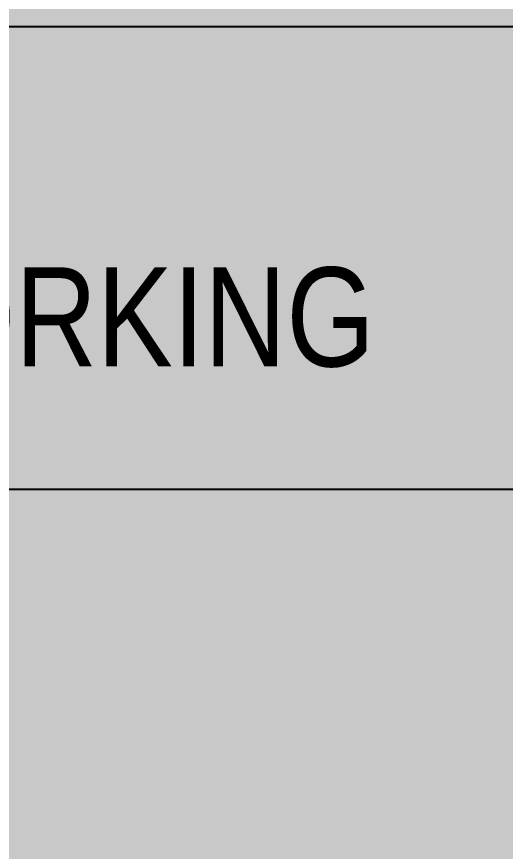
# Model space of a CAD drawing. Header units: metres. Extents: x -41 to 570, y -54 to 184.
# Drawn here: x -11.962 to -11.371, y -7.555 to -6.545 of the extents above; entities that cross this region are included whole.
import ezdxf
from ezdxf.enums import TextEntityAlignment as Align

# ---------------------------------------------------------------- set-up
doc = ezdxf.new("R2010")
doc.units = ezdxf.units.M
doc.layers.add('ARQ-TXT', color=2, linetype='Continuous')
doc.layers.add('JL-LAY', color=7, linetype='Continuous')
doc.layers.add('PUC$0$ARQ-FORRO', color=9, linetype='Continuous', lineweight=5)
doc.styles.add('Adesa', font='ARIALN.TTF')

# ---------------------------------------------------------------- blocks, each defined once
blk = doc.blocks.new('PUC$0$forro area comum')
at = {"layer": 'PUC$0$ARQ-FORRO'}
h = blk.add_hatch(color=256, dxfattribs=at)
h.dxf.hatch_style = 1
h.paths.add_polyline_path([(14.805, 8.4249), (14.805, 4.9249), (14.595, 4.9249), (14.595, 4.1049), (9.605, 4.1049), (9.605, 4.9249), (9.245, 4.9249), (9.245, 4.1049), (5.555, 4.1049), (5.555, 4.5249), (5.3974, 4.5249), (5.3974, 8.7049), (5.555, 8.7049), (5.555, 9.2849), (9.245, 9.2851), (9.245, 8.4249)])
blk = doc.blocks.new('PUC')
at = {"layer": 'PUC$0$ARQ-FORRO'}
blk.add_blockref('PUC$0$forro area comum', (0, 0), dxfattribs=at)
blk = doc.blocks.new('A$Ccbad53d6')
at = {"layer": 'JL-LAY', "elevation": 0}
for points in [[(0.8388, 2.4082), (4.5341, 2.4082), (4.5341, 1.8482), (0.8388, 1.8482)], [(0.8388, 1.2882), (4.5341, 1.2882), (4.5341, 1.8482), (0.8388, 1.8482)]]:
    blk.add_lwpolyline(points, close=True, dxfattribs=at)

msp = doc.modelspace()

# ---------------------------------------------------------------- block references
at = {"rotation": 180}
msp.add_blockref('PUC', (0, 0), dxfattribs=at)
at = {"layer": 'JL-LAY'}
msp.add_blockref('A$Ccbad53d6', (-14.805, -8.4049, 0), dxfattribs=at)

# ---------------------------------------------------------------- texts
at = {"layer": 'ARQ-TXT', "style": 'Adesa'}
msp.add_text('COWORKING', height=0.12, dxfattribs=at).set_placement((-11.9676, -6.908, 0), align=Align.MIDDLE)

doc.saveas('drawing.dxf')
